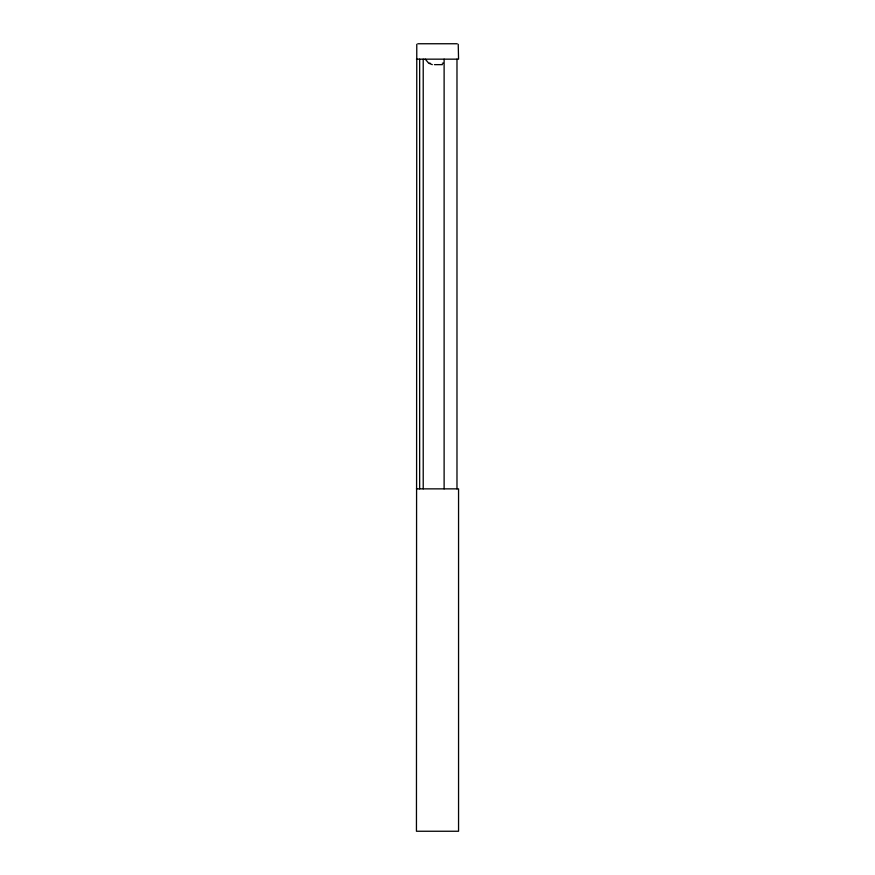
<?xml version="1.0" encoding="UTF-8"?>
<svg xmlns="http://www.w3.org/2000/svg" width="875" height="875" viewBox="0 0 875 875"><rect width="100%" height="100%" fill="white"/><g stroke="black" fill="none" stroke-linecap="round" stroke-linejoin="round"><path stroke-width="1.31" d="M416.773 44.319L416.445 831.25L458.555 831.25L458.555 488.862L416.445 488.862M417.812 43.75L457.188 43.75M416.445 59.161L458.555 59.161L458.237 44.319M429.417 63.208L430.227 63.208M442.334 63.208L443.352 63.208M432.305 64.641L428.695 63.208L425.261 59.161M434.438 64.641L442.455 64.641M456.98 59.161L456.98 488.862M444.117 59.161L444.117 488.862M423.216 59.161L423.216 488.862M419.65 59.161L419.65 488.862"/></g></svg>
